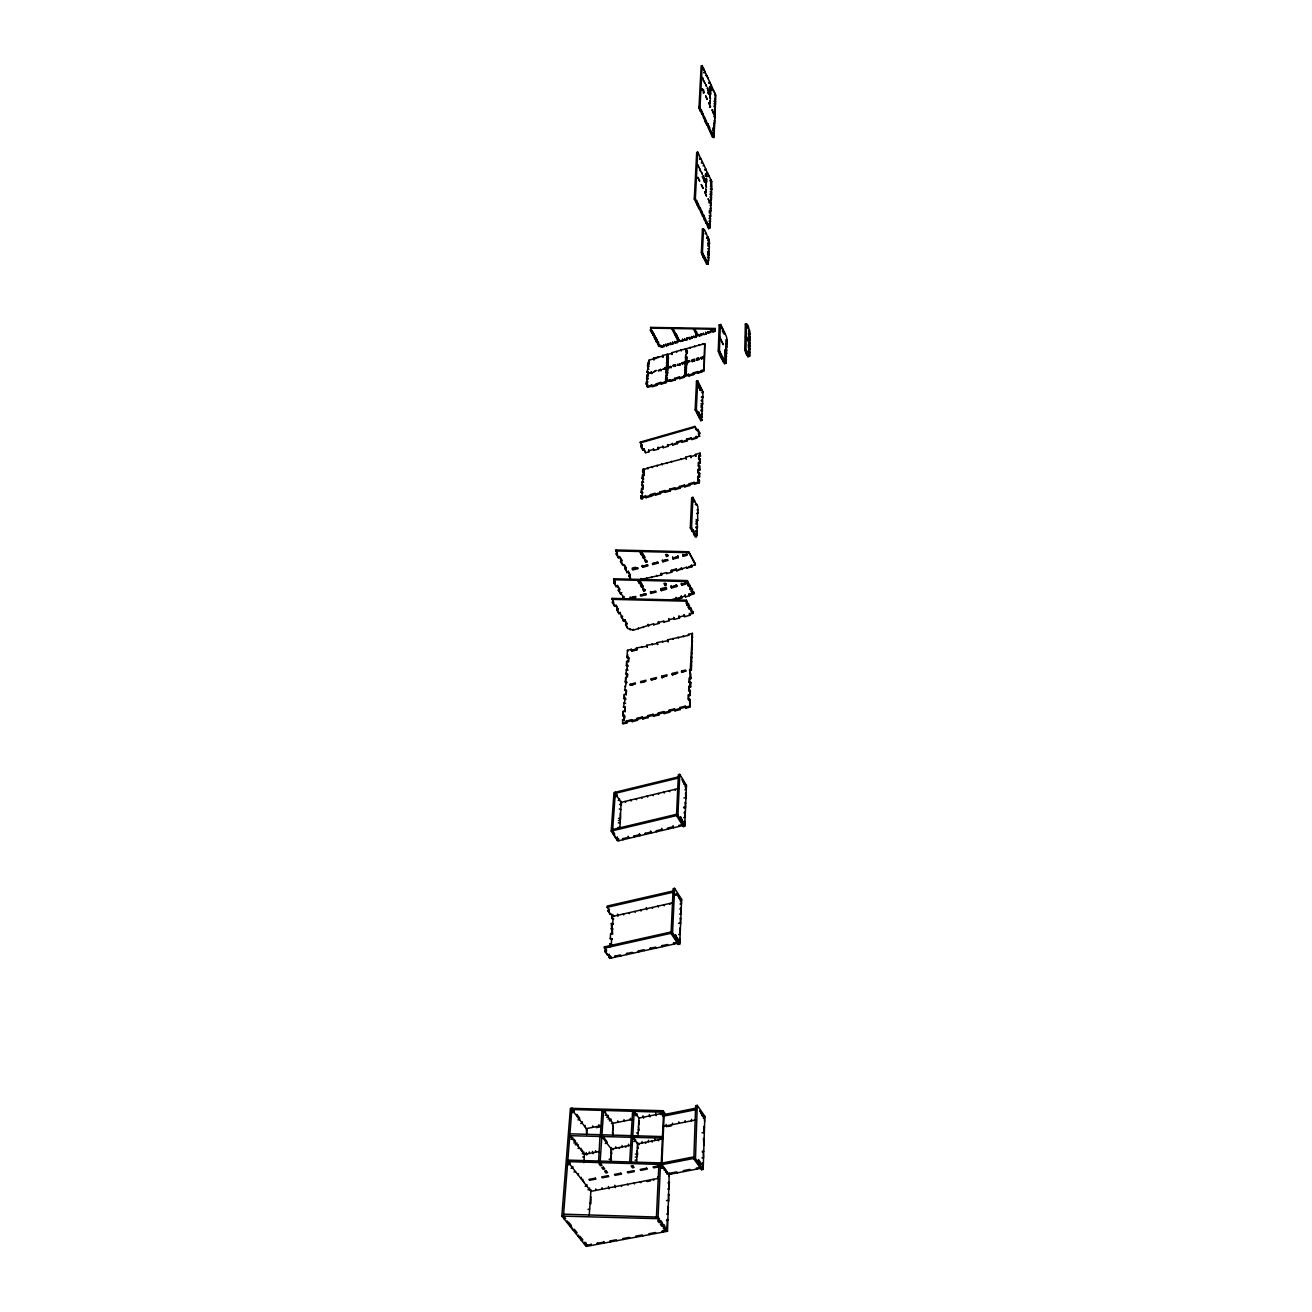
<?xml version="1.0" encoding="UTF-8"?>
<svg xmlns="http://www.w3.org/2000/svg" width="1312" height="1312" viewBox="0 0 1312 1312"><rect width="100%" height="100%" fill="white"/><g stroke="black" fill="none" stroke-linecap="round" stroke-linejoin="round"><path stroke-width="1.5" d="M747.84 354.486L746.659 354.83L747.84 354.486L745.954 349.812L746.233 337.053L745.068 337.397L744.773 350.156L746.659 354.83M750.136 334.101L748.529 333.543L750.136 334.101L748.43 326.77L747.528 324.933L746.364 325.278M749.234 355.076L748.037 356.798L748.053 355.421L749.693 355.995L748.053 355.421M748.529 333.543L748.496 335.085L749.693 333.199M749.004 332.904L748.578 330.64L749.742 330.296M748.512 356.339L749.726 354.404L749.3 351.911L748.135 352.256M749.464 344.072L748.299 344.416L748.709 346.893L749.874 346.548L749.496 342.514L749.939 343.432L748.332 342.858M749.595 337.84L750.005 340.316L748.84 340.661L748.43 338.184L749.628 336.282L750.07 337.2L748.463 336.626M748.906 337.545L748.939 336.003M749.775 351.255L748.578 353.174L749.742 352.83L749.365 348.762L749.808 349.681L748.644 350.025M749.808 349.681L749.431 345.63L748.266 345.974M749.939 343.432L749.562 339.398L748.398 339.742L748.84 340.661M749.693 355.995L749.726 354.404M750.07 337.2L749.66 334.74M745.364 324.031L745.085 336.626L746.249 336.282L746.528 323.687L745.364 324.031L746.348 326.048L747.528 324.933M704.298 1133.355L703.839 1126.434L704.478 1127.352M703.183 1169.386L704.823 1116.233L697.262 1105.376L695.655 1105.688L693.835 1158.906L701.559 1169.697L703.183 1169.386L695.475 1158.594L697.262 1105.376M724.372 361.374L725.782 363.342L724.601 363.67L723.207 361.718L724.372 361.374L722.568 356.913L721.37 358.045L722.568 356.913M725.29 333.658L724.126 334.002L723.224 332.182L724.372 331.838L726.618 337.168L726.979 340.972L725.815 341.317M698.41 1161.087L698.46 1159.546L701.067 1163.203L701.018 1164.744L698.41 1161.087L696.77 1161.399L699.394 1165.056M724.601 363.67L724.65 362.292L726.274 362.866L724.65 362.292M725.372 355.339L724.962 352.846L726.586 353.42L724.962 352.846M725.421 353.764L725.06 349.73L726.684 350.304L726.323 346.27L726.782 347.172L725.618 347.516M725.979 357.225L726.372 359.701L725.208 360.046L724.814 357.569L726.028 355.65L724.864 355.995L726.471 356.569L726.126 352.518M725.52 350.632L725.569 349.074M725.782 363.342L725.815 361.948M726.274 362.866L725.93 358.799L724.749 359.144L725.208 360.046M726.586 353.42L726.225 349.386L726.684 350.304M726.782 347.172L726.422 343.154L726.881 344.072L725.716 344.416M726.881 344.072L726.52 340.054L726.979 340.972M701.559 1169.697L701.608 1168.156L669.235 1174.404M721.403 328.508L722.535 328.935L720.747 324.49L719.189 324.884L720.714 325.261L720.354 324.54L719.911 337.118L723.224 344.613L719.878 337.906L718.714 338.25L718.254 350.993L719.517 354.371L720.714 353.24L722.535 357.7M723.207 361.718L721.387 357.258M723.191 332.936L724.355 332.608L722.568 328.164M719.189 324.884L718.746 337.463L719.911 337.118M719.566 325.606L721.649 326.327M691.473 1120.809L691.539 1119.333M719.517 354.371L721.37 358.045M720.698 354.027L719.419 350.648L719.878 337.906M708.431 333.314L708.004 331.657L708.431 333.314L712.547 330.296L712.974 331.952L715.253 331.28L715.237 328.459L650.604 327.393L651.31 329.591L650.178 329.935L651.113 331.739L652.294 330.64L652.999 335.347L654.18 334.248L652.999 335.347M685.11 1122.088L685.159 1120.596M714.794 330.378L715.237 328.459M715.253 331.28L714.827 329.607M712.974 331.952L712.547 330.296M678.747 1123.351L678.812 1121.858M710.694 332.641L710.284 330.968M678.238 944.443L671.072 933.472L673.138 888.65L674.598 888.322L681.633 899.327L679.731 944.115L678.238 944.443L677.697 942.213L673.4 943.18L674.007 944.099L674.056 942.803M683.322 826.609L676.5 815.572L678.386 774.687L679.78 774.342L686.471 785.396L684.733 826.265L683.322 826.609L683.372 825.428L617.673 840.976L611.212 831.037L613.983 792.563L678.894 776.77L678.845 777.918L615.262 793.366L621.626 803.321M688.784 700.001L688.226 699.066L690.128 699.657L688.784 700.001L688.423 694.802L689.768 694.458L689.948 690.21L688.603 690.555L690.309 681.764L688.964 682.109L690.85 682.699L690.309 681.764M689.21 690.079L688.784 686.324M689.505 683.044L692.375 633.352L688.439 634.368L688.406 635.385L667.578 639.813L668.054 641.748L667.578 639.813M689.932 673.269L689.505 669.563M692.703 612.409L692.752 611.425L691.457 611.769L693.228 613.344L689.341 614.36L689.866 615.295L684.684 616.656L684.192 614.738L684.684 616.656M691.522 588.055L690.178 589.367L691.522 588.055L692.556 589.908L691.227 591.236L692.26 593.09L693.589 591.778L694.064 593.68L685.586 596.993L685.11 595.09L685.586 596.993M694.786 563.881L694.835 562.93M698.214 480.815L697.722 479.897L699.444 480.471L698.214 480.815L697.886 476.387L699.099 476.043L699.247 472.55L698.033 472.894L698.181 469.401L699.394 469.056L699.542 465.58L698.328 465.924L698.82 466.842L698.492 462.464L699.706 462.119L699.854 458.659L698.64 459.003L700.329 459.577L699.854 458.659M698.181 469.401L698.525 473.812L699.739 473.468L699.247 472.55M699.116 459.922L698.788 455.559L700.001 455.215L700.083 453.116L695.376 454.444L695.819 456.232L695.376 454.444M701.559 418.626L702.002 420.365L700.805 420.709L701.658 416.429L702.133 417.347L700.936 417.675M707.709 263.728L706.61 264.056L707.709 263.728L705.987 259.432L704.839 260.481L705.987 259.432M708.726 251.182L707.627 251.527L707.939 255.233L709.038 254.889L708.841 248.378L709.267 249.264L707.742 248.722M708.759 239.456L708.103 240.686L709.185 240.358L707.906 236.98L706.791 238.013L707.906 236.98M710.333 224.385L710.218 227.107L709.136 227.452L710.022 220.76L710.448 221.662L708.939 221.105M713.695 135.021L712.58 137.219L711.76 135.48L714.089 135.907L713.072 136.235L713.17 133.758L714.204 133.43L713.908 130.085L712.875 130.413L714.302 130.954L713.908 130.085M713.285 131.282L712.974 127.953L714.007 127.625L714.105 125.165L714.515 126.034M714.417 94.743L715.434 94.415L714.532 102.156L715.548 101.828L714.138 101.286M703.79 358.209L703.363 356.52L701.018 357.979L701.477 358.898L703.79 358.209L703.363 356.52M668.792 1201.218L668.382 1194.068L669.054 1194.97M669.3 1172.862L669.153 1176.257L668.562 1173.814L666.939 1174.125M680.584 923.943L680.206 917.924L680.797 918.843M684.11 808.208L685.52 807.88L685.143 802.288L685.717 803.223M685.914 798.582L685.536 793.022L686.11 793.957M624.168 715.253L624.725 716.172L622.839 715.581L624.168 715.253L623.856 719.517L622.528 719.862L622.872 723.978L626.857 722.978L626.365 720.993L631.679 719.648L632.171 721.649L637.501 720.304L637.009 718.32L642.339 716.975L642.831 718.96L648.177 717.615L647.685 715.63L653.032 714.286L653.524 716.27L658.87 714.925L658.378 712.924L663.741 711.58L664.233 713.58L669.612 712.236L669.104 710.235L674.483 708.874L674.975 710.874L680.37 709.53L679.862 707.512L685.258 706.168L685.75 708.168L689.8 707.152L689.571 698.722M693.228 613.344L692.752 611.425M694.064 593.68L693.589 591.778M638.206 581.249L641.552 580.347L641.027 579.428L661.658 574.935L661.133 574.016L666.184 572.655L666.693 573.574L671.744 572.212L671.285 570.343L676.336 568.982L676.795 570.851L686.422 567.21L686.93 568.129L691.998 566.768L691.49 565.833L695.311 564.816L695.344 563.865L688.669 551.745L615.918 549.99L617.46 553.746L616.197 554.09L618.362 557.813L619.69 556.518L621.839 560.24L620.51 561.536L622.659 565.242L623.922 564.898L626.939 572.622L628.268 571.343L626.939 572.622M696.508 536.674L693.31 529.802L692.064 530.146L695.262 537.018L696.508 536.674L696.606 534.214L697.115 535.148L695.868 535.493M697.115 535.148L696.934 526.85L695.672 527.194M696.18 528.113L697.426 527.768L697.246 519.536L696 519.88L697.738 520.454L697.558 512.254L698.05 513.189L696.803 513.517M642.355 491.951L642.864 492.869L641.158 492.295L642.355 491.951L642.109 495.477L640.912 495.805L641.256 499.052L642.47 498.708L642.011 496.92L645.52 495.936L645.963 497.724L650.801 496.379L650.358 494.591L655.196 493.23L655.639 495.034L660.477 493.673L660.034 491.885L664.889 490.524L665.332 492.312L670.186 490.95L669.743 489.163L674.614 487.802L675.057 489.589L679.928 488.228L679.468 486.44L684.356 485.079L684.798 486.867L689.686 485.506L689.226 483.702L694.114 482.34L694.573 484.144L699.345 482.8L698.952 479.552M700.756 410.164L701.936 409.82L702.133 417.347M701.231 411.082L702.412 410.738L702.215 403.26L702.691 404.178L701.034 403.604M702.691 404.178L702.494 396.732L701.313 397.077L702.97 397.651L702.724 391.501L703.183 392.419L702.018 392.764M651.72 385.088L652.195 385.99L647.62 387.335L647.128 386.433L651.72 385.088L652.146 386.778L656.738 385.433L656.312 383.744L660.904 382.382L661.33 384.088L665.922 382.727L665.496 381.038L670.104 379.693L670.53 381.382L675.139 380.021L674.712 378.332L679.321 376.97L679.747 378.676L684.372 377.315L683.946 375.626L688.57 374.264L688.997 375.954L693.638 374.592L693.212 372.903L697.836 371.542L698.279 373.231L704.101 370.738L704.757 343.646L671.695 352.715L672.105 354.388L671.695 352.715M706.643 263.351L708.168 263.909L708.365 259.645L707.693 260.875M708.792 260.547L708.595 254.003L707.496 254.331M708.956 245.574L709.087 242.786L707.988 243.13L707.873 245.918L709.398 246.476L709.267 249.264M709.185 240.358L708.103 240.686M709.694 228.288L709.792 226.222L707.758 226.828L708.611 228.616L709.694 228.288L708.841 226.5M710.448 221.662L710.251 215.332L709.185 215.676L710.678 216.234L710.481 209.936L710.907 210.822L709.415 210.281L709.3 212.97L710.366 212.642M710.3 200.457L711.366 200.129L711.481 197.472L711.17 193.946L710.104 194.274M711.711 192.175L710.645 192.52L710.53 195.16L711.596 194.816L711.399 188.666L710.333 188.994L711.809 189.551L711.711 181.466L710.858 179.695L709.776 180.679M714.22 122.705L713.597 123.918L714.614 123.574L714.318 120.261L714.728 121.13M713.925 106.075L714.942 105.747L715.237 109.011L714.22 109.339M714.433 104.55L715.45 104.206L715.138 100.958M665.578 1114.396L662.954 1110.706L570.392 1108.328L561.831 1216.093L586.234 1246.4L667.513 1231.279L669.186 1175.486M689.8 707.152L690.128 699.657M688.964 695.737L690.309 695.393L689.948 690.21M689.325 687.258L690.67 686.914L690.85 682.699M689.686 678.845L691.014 678.501L690.653 673.384M690.046 670.481L691.375 670.153L692.375 633.352M698.05 513.189L697.804 506.432L696.606 504.218L695.376 504.562M699.345 482.8L699.444 480.471M698.378 477.306L699.591 476.961L699.739 473.468M698.673 470.319L699.886 469.975L699.542 465.58M698.968 463.382L700.182 463.038L700.329 459.577M699.263 456.478L700.477 456.133L700.083 453.116M703.183 392.419L697.672 380.808L696.492 381.152L695.163 409.869L700.805 420.709M704.101 370.738L704.757 343.646M706.151 333.986L705.725 332.33L706.151 333.986L703.872 334.675L703.462 333.002M707.988 243.13L709.513 243.688L709.202 240.014M710.907 210.822L710.71 204.574L710.071 205.804M711.137 205.459L710.94 199.244L711.366 200.129M672.4 1124.614L672.466 1123.138M694.573 484.144L694.114 482.34M696.623 438.192L696.18 436.42L696.623 438.192L691.834 439.553L691.391 437.798L686.619 439.159L687.062 440.914L682.289 442.275L681.846 440.52L677.074 441.882L677.517 443.636L672.761 444.998L672.318 443.243M666.119 1124.4L666.709 1126.795M689.358 608.03L690.653 607.686L690.604 608.686L689.308 609.03L688.554 603.963L687.209 605.291L688.554 603.963M664.561 1168.369L664.495 1169.91L663.232 1166.548L661.609 1166.86M689.308 609.03L688.259 607.161L689.604 605.832M690.178 589.367L689.44 584.316L688.095 585.644L689.44 584.316M691.49 565.833L691.539 564.882L691.998 566.768M691.719 558.305L691.752 557.354M701.608 335.347L701.182 333.691L701.608 335.347L699.329 336.02L698.066 334.609L698.886 335.118M705.954 260.137L704.216 255.824L703.084 256.873L704.216 255.824M705.085 233.749L706.184 233.405L704.446 229.813L703.347 230.158M677.172 893.685L679.501 898.671L677.172 893.685L675.713 894.03M696.606 504.218L696.574 505.12L692.916 497.346L691.67 497.691L690.292 527.916L692.014 531.081L693.31 529.802M697.738 430.057L696.574 429.549L699.673 433.731L698.46 434.075L699.624 436.273L696.147 437.273M700.411 416.429L698.542 411.919L697.312 413.1L699.23 416.773L700.411 416.429L698.542 411.919M701.559 390.123L699.706 385.662L698.542 385.99L700.378 390.468L701.559 390.123L699.706 385.662M662.658 1230.607L662.593 1232.198L661.904 1231.312L666.84 1230.394L667.316 1219.242L667.988 1220.144L666.348 1220.439M685.75 708.168L685.258 706.168M689.866 615.295L689.374 613.376M707.119 222.925L706.036 223.27L707.119 222.925L703.691 215.086L702.576 216.103L703.691 215.086M706.446 172.954L707.496 172.61L710.858 179.695M713.006 89.806L712.006 90.134L713.006 89.806L714.63 92.676M706.61 264.056L704.872 259.76M692.752 560.175L692.785 559.224M701.477 358.898L701.051 357.208M698.46 434.075L699.706 432.894L697.771 429.204M699.23 416.773L697.361 412.263M701.756 372.214L701.33 370.509L703.642 369.836M707.758 226.828L706.069 222.581M711.76 135.48C709.005 131.38 711.104 129.445 712.826 134.529L712.58 137.219M691.408 612.753L690.653 607.686M691.227 591.236L692.556 589.908M693.769 562.028L693.818 561.077M688.226 699.066L688.423 694.802M688.964 682.109L689.144 677.91M697.722 479.897L697.886 476.387M698.328 465.924L698.492 462.464M698.64 459.003L698.788 455.559M699.624 436.273L698.509 433.239M699.673 433.731L699.706 432.894M708.611 228.616L708.874 225.812L707.152 222.253M709.874 202.474L708.185 198.916L709.874 202.474L708.808 202.802M710.874 187.255L710.645 181.794L711.711 181.466M696.869 360.259L696.442 358.57L698.755 357.881L696.41 359.357L696.869 360.259L699.181 359.57M705.462 174.119L705.364 176.234L706.528 173.774M709.808 89.79L709.497 87.002L709.808 89.79L710.825 89.462L710.514 86.658L710.825 89.462M706.414 173.61L707.48 173.266L705.823 169.068L704.118 165.509L703.068 165.837M706.84 124.952L707.906 123.984L706.84 124.952C702.674 118.769 704.528 113.094 705.184 121.426M710.399 86.658L711.399 86.33L709.825 82.262L708.824 82.59M661.15 1139.242L661.232 1137.717M687.209 605.291L686.438 600.207L612.097 598.37L613.688 602.175L612.392 602.52L614.606 606.259L615.902 605.914L618.1 609.637L616.82 609.982L619.018 613.704L620.297 613.36L623.397 621.101L624.758 619.772L623.397 621.101M688.095 585.644L687.34 580.576L613.639 578.772L615.213 582.544L613.934 582.889L616.132 586.628L617.411 586.284L619.592 590.006L618.313 590.351L623.938 597.436L622.675 597.764L624.02 596.452M703.084 256.873L701.346 252.56L702.445 229.059L704.446 229.813M705.544 182.384L705.249 178.858L706.315 178.514L706.61 182.04L705.118 181.482M709.595 94.562L709.3 91.299L709.185 93.693L710.612 94.234L710.317 90.971L710.612 94.234M667.513 1231.279L657.984 1218.684L660.559 1162.908L567.85 1160.103M630.826 1137.274L632.696 1137.324L637.55 1143.9L662.363 1138.996L661.773 1136.569L569.916 1133.814M660.362 1113.757L661.018 1114.675L664.2 1114.036L662.954 1110.706M686.143 603.422L687.455 603.077L686.438 600.207M687.062 583.774L688.341 583.414L687.34 580.576M695.311 564.816L688.669 551.745M704.183 256.529L702.445 252.216L703.527 228.714M709.726 93.972L708.956 91.627L707.906 92.562L708.71 94.316L709.726 93.972L708.956 91.627M661.232 1163.826L663.544 1113.117L638.96 1118.054L634.155 1111.461L632.564 1111.772L631.187 1136.126L632.778 1135.815L634.664 1138.373M673.81 936.276L671.81 931.815L604.324 946.903L606.39 951.315L604.93 951.643L605.012 950.347L606.472 950.036L606.39 951.315M696.541 430.402L694.934 426.416L640.305 442.095L641.929 446.031L640.748 446.375L642.732 450L643.979 448.819L642.732 450M706.036 223.27L702.609 215.43M706.61 182.04L706.315 178.514M710.12 131.971L706.873 124.328M699.329 336.02L698.919 334.363M664.266 1112.56L661.822 1166.27L660.477 1164.449L567.735 1161.628L590.892 1191.345L657.87 1178.422L657.952 1176.88M687.455 603.077L687.504 602.077M688.341 583.414L688.39 582.446M689.653 554.566L689.702 553.615M706.955 174.66L706.856 176.792L706.43 175.906M679.731 944.115L672.564 933.144L674.598 888.322M684.733 826.265L677.927 815.244L679.78 774.342M702.002 420.365L696.36 409.524L697.672 380.808M698.279 373.231L697.836 371.542M707.906 123.984L709.546 127.51L708.48 128.461M710.481 106.977L708.874 102.877L710.481 106.977L709.448 107.322L710.497 106.387M711.399 86.33L710.432 86.067M693.277 530.737L691.555 527.572L692.916 497.346M688.259 607.161L688.308 606.177M688.931 595.041L688.964 594.074L694.114 592.712M704.839 260.481L703.117 256.168M690.686 556.436L690.735 555.484M692.014 531.081L692.064 530.146M689.44 595.976L688.964 594.074M702.576 216.103L699.116 208.231L700.214 207.886L703.658 215.775M694.573 360.931L694.146 359.242L691.801 360.702L692.26 361.62L694.573 360.931L694.146 359.242M693.638 374.592L693.212 372.903M703.986 178.334L703.166 175.89L703.986 178.334L702.92 178.678L704.019 177.678M693.818 335.888L694.228 337.545L696.492 336.872L696.934 334.954L695.524 333.002L696.705 331.903M704.118 165.509L700.723 158.358L699.673 158.686M708.218 78.769L706.61 75.26L705.61 75.604M673.614 827.741L673.089 825.625M690.555 455.822L690.998 457.593L690.555 455.822L685.733 457.183L686.176 458.954L685.733 457.183M696.492 336.872L696.082 335.2M689.686 485.506L689.226 483.702M691.834 439.553L691.391 437.798M696.049 335.97L696.934 334.954M681.568 671.072L681.518 672.121L685.504 671.104L685.553 670.055L681.568 671.072L682.109 672.006L686.094 670.99M680.37 709.53L679.862 707.512M686.93 568.129L686.98 567.178M704.872 179.465L705.692 181.909L704.872 179.465L703.806 179.81L704.659 181.581L706.184 181.154M691.965 338.217L691.539 336.561L691.965 338.217L689.702 338.89L689.276 337.233M695.59 201.687L699.083 208.92L700.182 208.575L696.721 200.654L695.59 201.687L694.278 198.965L696.688 152.422L697.738 152.077L699.034 154.767L700.69 158.998L699.64 159.342M701.28 109.831L700.214 110.798L701.28 109.831L703.544 117.883M703.986 92.332C701.805 94.661 705.954 90.872 702.346 88.79L701.297 89.741L702.346 88.79M704.97 72.34L703.954 72.685L704.97 72.34L703.38 68.24L702.363 68.585M662.248 945.427L662.183 946.723L661.576 945.804L667.48 944.492L668.087 945.411M684.798 486.867L684.356 485.079M687.062 440.914L686.619 439.159M679.501 618.018L679.026 616.099L679.501 618.018L674.335 619.379L673.86 617.46L674.335 619.379M681.354 568.572L681.387 567.62L681.863 569.49M674.975 710.874L674.483 708.874M655.672 1113.232L656.262 1115.626M681.371 584.217L681.42 583.233L681.896 585.152L685.766 584.119L685.241 583.184L681.371 584.217L681.896 585.152M692.26 361.62L691.834 359.931M654.737 1140.505L654.819 1138.996M681.748 598.026L681.272 596.124L681.748 598.026L676.615 599.387L676.139 597.485L676.615 599.387M683.29 556.304L682.765 555.37L686.586 554.32L687.111 555.255L683.29 556.304L682.814 554.418M679.928 488.228L679.468 486.44M682.289 442.275L681.846 440.52M686.225 374.625L685.832 372.149L684.602 374.068L686.225 374.625L685.832 372.149M686.389 371.476L685.996 368.984L684.766 370.902L686.389 371.476L685.996 368.984M686.078 367.426L686.16 365.851L684.93 367.754L686.537 368.328L686.16 365.851M686.701 365.179L686.324 362.719L685.094 364.621L686.701 365.179L686.324 362.719M685.258 361.489L686.488 359.586L685.717 362.391M687.029 358.93L686.635 356.47L685.487 356.815L685.881 359.275L685.487 356.815M686.881 351.813L686.963 350.271L685.733 352.157L687.34 352.715L686.963 350.271M701.444 77.916L702.461 77.572L701.444 77.916L702.248 79.671M687.209 362.063L689.538 360.603L687.209 362.063L687.668 362.965L687.242 361.292M696.688 201.343L695.36 198.62L697.738 152.077M702.166 65.6L715.827 95.284L714.023 137.76L700.001 107.781L702.166 65.6L701.149 65.944L698.968 108.125L700.214 110.798M669.612 712.236L669.104 710.235M676.795 570.851L676.336 568.982M649.325 1114.511L649.916 1116.906M676.746 586.53L676.27 584.611L676.746 586.53L671.596 587.907L671.121 585.988L671.596 587.907M678.206 557.682L677.73 555.796L678.206 557.682L673.122 559.06L672.646 557.174L673.122 559.06M648.341 1141.768L648.407 1140.259M672.236 674.499L672.302 673.45L677.599 672.105L677.533 673.138L672.236 674.499L672.777 675.418L672.302 673.45M689.702 338.89L691.998 337.463M701.887 114.341L700.247 110.175M688.997 375.954L688.57 374.264M642.995 1115.774L643.585 1118.185M641.945 1143.031L642.027 1141.522M687.439 339.562L687.012 337.906L687.439 339.562L685.176 340.234L684.766 338.578M685.176 340.234L687.472 338.808M684.372 362.128L684.798 363.818L684.372 362.128L682.076 362.817L682.502 364.49M684.372 377.315L683.946 375.626M685.061 374.97L684.684 372.477M685.225 371.804L684.848 369.328M685.389 368.656L685.012 366.179M685.553 365.523L685.176 363.047M662.33 830.414L661.822 828.298M644.372 470.795L643.88 469.876L647.39 468.04L685.684 458.036M662.216 678.124L661.724 676.172L667.004 674.811L666.955 675.844L661.674 677.205L661.724 676.172M682.912 340.923L682.502 339.25L682.912 340.923L680.698 340.825M679.731 364.277L677.451 364.949L679.731 364.277L680.206 365.179L679.78 363.49M637.632 1142.391L636.517 1162.924L634.91 1163.236M638.96 1118.054L638.009 1135.618L636.418 1135.93M679.747 378.676L679.321 376.97M650.473 948.051L650.408 949.347L649.784 948.428L655.672 947.116L656.295 948.035M675.057 489.589L674.614 487.802M677.517 443.636L677.074 441.882M669.169 620.74L668.694 618.821L669.169 620.74L664.02 622.101L663.478 621.183L658.329 622.528L658.87 623.446L653.72 624.807L653.179 623.889L633.22 630.203L627.759 628.464L625.578 624.791L626.939 623.462L624.758 619.772M664.233 713.58L663.741 711.58M671.744 572.212L671.285 570.343M675.139 380.021L674.712 378.332M632.696 1137.324L631.302 1162.137L629.678 1162.448L631.105 1137.635M632.778 1135.815L634.155 1111.461M675.303 343.186L674.876 341.53L675.303 343.186L677.55 342.514L677.14 340.858L678.255 340.53L675.27 334.675L676.402 334.347L679.354 340.94L680.19 340.694L679.386 340.185M646.275 907.543L646.816 909.724M651.162 831.89L651.096 833.071L650.572 830.972M677.55 342.514L678.255 340.53M670.186 490.95L669.743 489.163M672.761 444.998L672.81 444.145M664.971 585.365L666.316 584.053L664.971 585.365L663.921 583.496L665.2 583.151L666.266 585.021M666.578 556.534L667.906 555.238L666.578 556.534L665.545 554.664L666.808 554.32L667.857 556.19M657.181 642.536L657.656 644.454L657.181 642.536L667.513 640.83M635.615 1139.652L635.533 1141.161L633.942 1141.489M637.042 1113.822L636.96 1115.315L635.385 1115.626M658.87 714.925L658.378 712.924M664.02 622.101L664.069 621.101M666.447 589.268L665.971 587.366L660.838 588.744L660.789 589.711L661.314 590.646L666.447 589.268L665.971 587.366M666.693 573.574L666.742 572.622M638.731 950.659L638.649 951.954L638.042 951.036L643.913 949.724L644.52 950.642M645.553 833.218L645.471 834.399L644.897 833.481L650.506 832.152M665.332 492.312L664.889 490.524M668.005 446.359L667.562 444.604L668.005 446.359L663.249 447.704L662.806 445.949M672.908 365.523L675.188 364.851L672.908 365.523L673.368 366.425L675.664 365.753L675.188 364.851M628.399 1145.72L628.481 1144.212M658.329 622.528L658.394 621.544L658.87 623.446M661.133 574.016L661.182 573.065L661.658 574.935M675.27 334.675L676.402 334.347M630.268 1119.808L630.367 1118.316M653.524 716.27L653.032 714.286M662.445 560.864L662.494 559.929L662.97 561.798L668.038 560.421L667.513 559.502L662.445 560.864L662.97 561.798M661.314 590.646L660.838 588.744M675.664 365.753L675.155 365.622M623.971 1121.071L624.053 1119.595M648.177 717.615L647.685 715.63M653.72 624.807L653.786 623.823M656.623 576.296L656.672 575.345M670.793 344.531L670.366 342.875L670.793 344.531L673.04 343.859L672.63 342.202L673.04 343.859M657.902 563.176L657.968 562.225L652.917 563.586L652.851 564.537L657.902 563.176L657.378 562.241L652.326 563.619L652.851 564.537M651.178 678.862L651.113 679.911L656.394 678.566L656.443 677.517L651.178 678.862L651.736 679.796L655.246 678.894M670.563 366.983L668.284 367.655L670.563 366.983L671.039 367.885L670.612 366.196M670.53 381.382L670.104 379.693M665.184 367.803L665.61 369.476L665.184 367.803L662.855 369.262L665.135 368.59M665.676 378.069L665.578 379.66L666.824 377.741L665.676 378.069L666.053 380.546M665.774 376.495L667.021 374.576L666.25 377.397L665.873 374.92M666.07 371.772L665.971 373.346L667.218 371.427L666.07 371.772L667.677 372.329L667.218 371.427M666.25 368.639L666.168 370.197L667.398 368.295L666.25 368.639L666.627 371.099M666.348 367.065L667.595 365.179L667.972 367.639L666.348 367.065L667.595 365.179M666.644 362.391L666.545 363.949L667.775 362.063L666.644 362.391L667.004 364.851M666.824 359.291L667.201 361.735L666.824 359.291L667.972 358.947L668.333 361.407L667.972 358.947M667.398 358.635L667.021 356.192L668.152 355.847L667.398 358.635L668.53 358.307L668.152 355.847M662.609 355.421L663.019 357.077L662.609 355.421L671.646 353.486M668.53 345.204L668.12 343.547L668.53 345.204L666.283 345.876L665.873 344.22L666.283 345.876M665.922 382.727L665.496 381.038M666.824 367.967L666.447 365.507M639.944 834.547L639.879 835.728L639.354 833.628M667.595 373.904L667.677 372.329M667.398 368.295L667.775 370.771L667.3 369.869M667.775 362.063L668.152 364.506L667.677 363.621M660.477 493.673L660.034 491.885M663.249 447.704L663.298 446.867M646.8 645.242L647.275 647.16L646.8 645.242L657.115 643.536M622.036 1146.967L622.118 1145.458M664.036 346.548L663.61 344.892L664.036 346.548L661.789 347.221L661.363 345.564L660.198 346.663L661.314 346.319M661.33 384.088L660.904 382.382M658.509 449.065L658.066 447.31L658.509 449.065L653.77 450.41L653.327 448.655M627.021 953.266L626.939 954.546L626.316 953.644L632.171 952.332L632.794 953.25M634.352 835.875L634.286 837.056L633.68 836.138L639.288 834.809M655.639 495.034L655.688 494.148L650.801 496.379M648.046 625.234L648.112 624.25L648.587 626.152M615.672 1148.23L615.771 1146.721M617.673 1122.334L617.772 1120.858M642.831 718.96L642.339 716.975M650.539 592.45L650.604 591.482L651.064 593.385L656.197 592.024L655.656 591.089L650.539 592.45L651.064 593.385M651.588 577.641L651.654 576.69M614.787 1185.228L615.361 1187.639M628.76 837.187L628.694 838.368L628.169 836.269M653.77 450.41L653.819 449.573M611.031 1119.07L610.933 1120.563L609.358 1120.874M626.939 657.361L628.776 657.952L626.939 657.361L627.431 650.293L631.302 649.276L631.777 651.211L636.943 649.866L636.468 647.931L646.734 646.242M646.947 561.864L647.013 560.913L645.684 562.208L646.947 561.864L645.898 559.994L644.635 560.339L645.684 562.208M604.061 1241.513L603.963 1243.104L603.258 1242.218L596.796 1243.415L597.501 1244.301L597.616 1242.71M637.501 720.304L637.009 718.32M643.454 627.513L643.52 626.513M646.57 579.002L646.636 578.051M645.963 594.746L645.422 593.828L640.305 595.189L640.846 596.124L645.963 594.746L646.012 593.778L640.912 595.14M661.789 347.221L661.363 345.564M608.424 1186.442L609.014 1188.869M640.666 681.568L640.6 682.601L645.848 681.256L645.914 680.223L640.666 681.568L641.224 682.486L644.717 681.584M660.576 369.935L658.28 370.607L660.576 369.935L661.035 370.837L660.625 369.148M610.49 1161.989L611.408 1147.574M611.376 1159.841L610.884 1155.905M642.224 566.358L642.29 565.406L642.749 567.276L647.8 565.915L647.275 564.98L642.224 566.358L642.749 567.276M632.171 721.649L631.679 719.648M636.943 649.866L636.468 647.931M638.337 628.858L638.403 627.874M641.552 580.347L641.092 578.477L641.027 579.428M601.978 1189.213L602.077 1187.672M641.666 587.317L640.65 584.48L641.666 587.317L642.946 586.972L641.929 584.135L642.946 586.972M643.569 558.486L642.568 555.665L643.569 558.486L644.832 558.141L643.831 555.32L644.897 557.19L643.634 557.534M657.673 344.318L658.854 343.219L657.919 341.432L658.608 346.106L659.772 345.007L658.608 346.106M608.325 1115.43L608.227 1116.906L606.652 1117.217M642.732 589.17L642.798 588.202L643.815 591.04L645.094 590.695L644.012 588.842L642.732 589.17L643.815 591.04M653.54 358.11L653.966 359.767L653.54 358.11L662.56 356.192M656.738 385.433L656.312 383.744M651.49 371.837L651.916 373.526L651.49 371.837L649.161 373.297L651.441 372.624M599.978 1136.471L598.567 1161.628L600.732 1162.038M603.586 1110.674L601.946 1135.011L600.355 1135.323L602.011 1110.985L603.586 1110.674L612.966 1123.285L612.901 1135.733L612.409 1131.83M638.436 581.708L639.78 580.396L640.797 583.233L639.502 583.578L638.436 581.708L639.78 580.396M640.371 552.893L641.716 551.598L642.716 554.402L641.437 554.763L640.371 552.893L641.65 552.549M654.918 338.184L656.049 337.84L654.868 338.939L654.18 334.248M654.868 338.939L653.934 337.135L655.114 336.036M600.174 1161.317L601.847 1136.52L600.256 1136.832M604.225 1109.919L604.127 1111.412L602.011 1110.985M639.502 583.578L638.501 580.74M641.437 554.763L640.436 551.942M657.87 342.186L656.738 342.53L655.803 340.726L656.984 339.628L656.049 337.84M617.542 914.087L618.001 916.268M649.03 451.771L648.653 450L649.03 451.771L645.602 452.738L643.93 449.655M615.344 955.858L615.262 957.153L614.639 956.235L620.478 954.939L621.101 955.858M623.184 838.516L623.118 839.696L622.511 838.778L628.104 837.45M645.963 497.724L645.52 495.936M605.504 1113.248L605.603 1111.756M642.716 554.402L642.765 553.467L641.502 553.812M656.738 342.53L655.852 339.972M655.803 340.726L656.984 339.628M651.113 331.739L650.604 327.393M591.105 1199.152L590.777 1203.776L590.088 1202.891M624.528 719.009L624.725 716.172M625.217 709.087L625.02 711.908L624.758 706.758L623.43 707.086L625.316 707.676L624.758 706.758M626.48 690.866L626.201 695.048L625.922 689.948L624.61 690.276L626.48 690.866L625.922 689.948M627.448 677.041L627.644 674.286L625.791 673.712L627.644 674.286M628.776 657.952L628.497 662.002L628.235 657.033M647.062 379.184L646.586 378.282L648.21 378.84L647.062 379.184L648.636 372.575L647.029 372.018L648.636 372.575M649.079 366.343L647.948 366.688L648.112 364.162L649.243 363.818L648.964 360.226L653.491 358.881M619.707 799.057L618.264 800.533M652.048 333.543L653.228 332.444M595.5 1152.215L595.599 1150.706M678.452 939.72L679.928 939.376L679.321 938.457L679.78 942.82L609.588 958.4L609.194 954.07M609.67 947.215L609.9 943.787L611.982 944.378M610.26 938.687L612.327 939.277L610.26 938.687L610.605 933.603L612.048 933.275L611.31 923.484L613.36 924.058L611.31 923.484M613.704 919.04L611.654 918.449L611.868 915.366L613.311 915.054L613.212 916.301L673.302 902.64M617.296 836.941L617.083 840.074L618.559 838.565M641.158 492.295L642.831 484.964L641.634 485.309L643.339 485.883L642.831 484.964M641.634 485.309L643.306 478.027L642.126 478.372L643.815 478.929M642.126 478.372L643.782 471.123L642.601 471.467L644.29 472.041L643.782 471.123M642.601 471.467L642.749 469.368L643.93 469.024L643.093 472.369M610.605 933.603L612.671 934.177L611.933 924.386M641.666 493.197L641.388 488.802M642.618 479.274L642.355 474.911M598.846 1126.122L598.944 1124.646M610.506 955.874L610.408 957.17L608.948 957.498M611.343 943.476L611.704 938.359M612.753 923.156L613.098 918.121L611.654 918.449M619.92 828.151L621.117 801.255M643.88 469.876L643.93 469.024M591.171 1243.907L591.056 1245.498L590.351 1244.629L585.513 1245.514L585.742 1242.349M611.13 956.792L611.031 958.088L604.93 951.643M626.857 722.978L626.365 720.993M631.777 651.211L631.302 649.276M633.22 630.203L633.286 629.219M642.47 498.708L642.011 496.92M643.11 489.36L643.339 485.883M642.864 475.813L644.044 475.485L644.29 472.041M645.602 452.738L643.979 448.819M637.714 568.637L637.189 567.719L632.154 569.08L632.696 569.998L637.714 568.637L637.78 567.686L632.761 569.047M595.648 1190.427L595.746 1188.902M630.186 684.257L630.104 685.29L635.352 683.946L635.418 682.912L630.186 684.257L630.728 685.176L634.221 684.274M586.841 1184.474L586.743 1186.015L585.152 1186.31M589.186 1153.461L589.301 1151.952M625.578 624.791L626.939 623.462M630.482 578.74L629.071 576.296L630.4 575.017L628.268 571.343M607.144 907.314L607.243 906.051L673.679 890.848L673.614 892.111L607.144 907.314L609.26 910.43L607.817 910.758L609.342 909.183L609.26 910.43M584.217 1242.169L584.102 1243.76L585.71 1243.464L587.136 1245.219M613.344 833.005L613.262 834.186L614.656 833.858L612.606 830.709L615.344 792.235L617.362 795.367L615.902 796.843M627.759 628.464L625.66 623.807M640.748 446.375L641.994 445.178L640.305 442.095M592.598 1127.385L592.696 1125.893M630.646 598.846L630.121 597.911L635.205 596.55L635.746 597.485L630.646 598.846L630.186 596.944M622.839 715.581L623.134 711.334L624.463 710.989M623.43 707.086L625.348 698.328L624.02 698.656L625.906 699.247L625.348 698.328M624.02 698.656L624.332 694.458L625.644 694.13M624.61 690.276L626.513 681.633L625.201 681.961L627.07 682.552M625.201 681.961L627.087 673.368M625.791 673.712L627.661 665.168L626.365 665.512L628.202 666.086M626.365 665.512L626.644 661.428L627.94 661.1M647.8 384.564L646.193 383.99L647.734 377.954M646.586 378.282L648.161 371.673M647.029 372.018L648.604 365.458L647.472 365.786L647.948 366.688M647.472 365.786L648.964 360.226M589.613 1188.032L589.514 1189.574L587.924 1189.869M592.45 1151.329L593.04 1153.74M641.929 446.031L641.994 445.178M623.397 716.5L623.134 711.334M624.594 699.575L624.332 694.458M625.758 682.88L625.496 677.828M626.906 666.43L626.644 661.428M627.48 658.28L627.726 654.737M646.668 384.892L646.373 381.431M589.219 1215.306L591.007 1189.804M607.44 955.3L605.012 950.347M613.212 916.301L611.736 914.103L610.293 914.431L608.735 910.725M630.121 629.957L630.186 628.973M647.128 386.433L647.324 383.662L646.193 383.99M578.543 1235.1L578.412 1236.691L580.035 1236.396L582.889 1239.938L581.265 1240.234L581.38 1238.643M583.856 1162.711L584.463 1154.396L569.802 1135.323M583.955 1182.44L582.659 1179.111M586.152 1152.576L586.726 1154.986M629.071 576.296L630.4 575.017M578.346 1175.257L578.461 1173.715M582.348 1121.727L582.233 1123.203L580.675 1123.515M581.003 1149.886L581.118 1148.377M621.216 617.411L622.56 616.082L622.495 617.066M624.807 568.932L626.136 567.653L624.709 565.177M582.397 1151.69L582.495 1150.181M581.15 1178.848L581.265 1177.307M584.988 1126.828L585.086 1125.352M626.07 568.604L626.136 567.653M583.889 1151.985L583.774 1153.494L582.2 1153.806M569.933 1224.408L569.818 1225.998L571.442 1225.687L568.539 1222.095L566.915 1222.407L567.046 1220.816M616.82 609.982L618.182 608.653L618.1 609.637M618.313 590.351L619.658 589.039L617.476 585.316M620.51 561.536L621.839 560.24M576.936 1142.949L576.821 1144.458L575.246 1144.769M619.592 590.006L619.658 589.039M578.215 1146.262L578.33 1144.753M619.018 613.704L616.886 608.998M620.494 594.074L618.395 589.383M571.327 1135.634L571.212 1137.16L569.621 1137.471M569.982 1162.842L569.867 1164.367L568.26 1164.695M615.213 582.544L613.639 578.772M572.737 1137.471L572.622 1138.98L571.032 1139.292M614.606 606.259L612.097 598.37M616.132 586.628L614.016 581.921L615.295 581.577M618.362 557.813L615.918 549.99M574.016 1140.8L574.131 1139.292L575.542 1141.128M572.819 1166.466L572.704 1168.008L571.114 1168.32M576.706 1115.905L576.821 1114.429L579.592 1118.086L579.478 1119.562L577.903 1119.874M570.212 1134.175L570.08 1135.684L661.691 1138.078M564.144 1217.208L564.012 1218.799L565.652 1218.487L563.471 1215.781L571.95 1108L574.049 1110.756L573.934 1112.248L572.36 1112.56M612.392 602.52L612.474 601.519M613.934 582.889L614.016 581.921M616.197 554.09L616.279 553.139M702.33 69.159L703.347 68.831M708.792 83.181L709.808 82.853M709.907 87.871L710.907 87.527M709.415 88.921L710.415 88.593M707.906 92.562L708.923 92.234M709.71 92.168L710.71 91.84M710.202 93.365L708.742 93.71L707.939 91.971M714.646 99.761L715.253 98.564M699.034 106.895L700.067 106.551M698.968 108.125L700.001 107.781M714.04 103.681L715.04 103.353M714.335 106.944L714.942 105.747M701.904 113.734L702.953 113.39M714.122 111.766L714.728 110.552L715.04 113.849L714.023 114.177M713.908 116.604L714.532 115.407L714.827 118.703M705.216 120.802L706.25 120.458M708.513 127.838L709.546 127.51M713.384 128.822L714.007 127.625M712.76 132.889L713.794 132.545M711.793 134.857L712.826 134.529M702.428 161.934L701.33 162.918L702.396 162.59M704.757 169.396L705.823 169.068M704.724 170.052L705.79 169.707M702.068 176.89L703.134 176.546M708.136 176.497L709.185 176.152M705.676 179.744L706.725 179.416M704.839 180.121L703.773 180.466L704.626 182.237M710.448 186.37L711.514 186.042M710.218 191.634L711.284 191.29M694.278 198.965L695.36 198.62M709.989 196.915L711.055 196.587M710.415 197.8L711.481 197.472M697.377 204.623L698.46 204.278M697.344 205.295L698.427 204.951M710.186 203.13L711.252 202.786M709.956 208.477L711.022 208.149M700.87 211.839L701.953 211.494M700.838 212.511L701.92 212.167M704.331 219.006L705.413 218.661M704.298 219.694L705.38 219.35M710.136 218.054L709.054 218.382L710.563 218.94M708.824 223.827L709.907 223.499M707.791 226.156L708.874 225.812M707.693 239.112L708.775 238.768M701.346 252.56L702.445 252.216M708.054 252.412L709.152 252.068M702.232 254.364L703.33 254.02M702.199 255.069L703.298 254.741M704.003 257.972L705.102 257.628M707.381 257.152L708.48 256.824M703.97 258.677L705.069 258.333M707.824 258.054L708.923 257.71M705.758 261.564L706.856 261.219M705.725 262.269L706.824 261.924M720.468 327.442L721.633 327.098M663.56 345.646L665.824 344.974M668.07 344.302L670.317 343.629M672.58 342.957L674.827 342.284M682.453 340.021L684.716 339.349M686.98 338.676L689.243 337.988M691.506 337.315L693.769 336.643M701.149 334.445L703.429 333.773M705.692 333.084L707.972 332.412M710.251 331.723L712.531 331.05M661.838 346.45L664.085 345.778M666.332 345.105L668.579 344.449M670.826 343.777L673.089 343.104M675.336 342.432L677.599 341.76M723.47 330.001L722.289 331.116L723.437 330.772M748.43 326.77L747.25 327.885L748.414 327.541M654.016 358.996L657.033 358.11M748.562 331.985L749.71 331.641M687.422 351.173L685.815 350.616M725.864 339.775L727.028 339.431M666.922 357.733L668.054 357.405M667.3 360.193L668.431 359.849M725.766 342.858L726.93 342.514M666.726 360.833L667.874 360.505M667.103 363.293L668.251 362.948M685.963 357.717L687.111 357.372M725.667 345.974L726.832 345.63M748.873 339.103L750.038 338.758M685.422 358.373L686.553 358.028M749.529 340.956L748.365 341.3L748.808 342.219M666.922 366.409L668.054 366.081M718.254 350.993L719.419 350.648M718.632 351.731L719.796 351.386M718.599 352.534L719.763 352.19M682.027 363.588L684.323 362.916M691.801 360.702L694.097 360.029M701.018 357.979L703.33 357.307M649.702 373.412L651.966 372.739M658.804 370.722L661.084 370.05M663.38 369.377L665.66 368.705M671.088 367.098L668.792 367.77L668.333 366.868M680.239 364.392L677.96 365.064L677.484 364.162M684.831 363.03L682.535 363.719L682.076 362.817M687.701 362.194L689.997 361.505M692.31 360.833L694.606 360.16M696.902 359.472L699.214 358.799M701.51 358.11L703.822 357.438M725.011 351.288L726.176 350.944M666.726 369.541L667.874 369.197M685.635 363.949L686.783 363.621M725.47 352.206L726.635 351.862M748.742 345.335L749.906 344.99M685.094 364.621L686.242 364.277M720.468 355.421L721.649 355.076M724.913 354.42L726.077 354.076M748.234 347.549L749.398 347.204M720.436 356.208L721.616 355.864M685.471 367.098L686.619 366.753M748.676 348.467L749.841 348.123M744.773 350.156L745.954 349.812M748.168 350.681L749.332 350.337M666.348 375.822L667.496 375.478M685.307 370.23L686.471 369.902M722.305 359.094L723.486 358.75M725.257 358.471L726.422 358.127M745.774 352.19L746.938 351.846M684.766 370.902L685.914 370.574M722.289 359.882L723.453 359.537M745.757 352.977L746.922 352.633M646.849 382.333L647.98 381.989M724.7 360.718L725.864 360.374M748.102 353.83L749.267 353.486M666.152 378.971L667.3 378.627L666.824 377.741M685.143 373.395L686.307 373.051M684.602 374.068L685.75 373.723M651.67 385.876L656.246 384.531M660.854 383.186L665.446 381.825M670.055 380.48L674.663 379.119M679.288 377.774L683.913 376.413M688.538 375.052L693.162 373.69M697.804 372.329L701.28 371.312M656.787 384.629L661.379 383.284M665.971 381.94L670.58 380.595M675.188 379.234L679.796 377.872M684.421 376.528L689.046 375.166M693.671 373.805L698.312 372.444M699.673 386.466L698.492 386.81L700.378 390.468M700.411 389.664L701.592 389.32M702.051 391.96L703.216 391.616M702.363 399.996L701.182 400.34L701.641 401.242M700.969 405.244L702.15 404.9M700.887 406.868L702.068 406.54M701.362 407.786L702.543 407.442M695.163 409.869L696.36 409.524M697.312 413.1L698.509 412.755M701.084 414.379L702.264 414.034M699.263 415.937L700.444 415.592M700.838 419.873L702.035 419.545M640.24 442.931L694.901 427.269M648.538 450.852L653.278 449.508M658.017 448.146L662.757 446.802M667.513 445.44L672.269 444.079M677.041 442.718L681.797 441.357M686.586 439.996L691.358 438.634M674.401 443.702L677.566 442.8M683.929 440.98L687.111 440.078M693.474 438.257L696.672 437.339M690.506 456.674L695.327 455.313M642.618 496.379L640.912 495.805M640.748 498.134L641.962 497.806M645.455 496.822L650.293 495.477M655.131 494.116L659.985 492.754M664.84 491.393L669.694 490.048M674.565 488.687L679.436 487.326M684.306 485.948L689.194 484.587M694.081 483.226L698.853 481.881M642.519 497.822L646.029 496.854M660.543 492.787L665.381 491.442M670.235 490.081L675.106 488.72M679.977 487.359L684.848 485.998M689.718 484.62L694.606 483.259M693.376 500.856L694.622 500.512M693.326 501.758L694.573 501.414M696.967 509.909L698.214 509.564M695.918 521.7L697.164 521.356M697.082 523.176L695.836 523.521L696.344 524.456M690.292 527.916L691.555 527.572M695.524 530.868L696.77 530.524M696.016 531.786L697.279 531.458M694.081 533.869L695.344 533.525M694.048 534.788L695.294 534.443M642.503 556.616L643.766 556.272M632.22 568.129L635.582 567.227M672.597 558.125L677.681 556.747M642.814 566.325L647.866 564.964M663.019 560.847L666.398 559.929M673.171 558.108L678.255 556.731M683.339 555.353L687.16 554.32M671.236 571.294L676.287 569.933M678.534 569.457L681.912 568.539M688.669 566.718L692.047 565.816M639.567 582.61L640.863 582.266M640.584 585.447L641.863 585.103M641.732 586.333L643.011 586.005M620.576 593.09L621.839 592.745M643.88 590.072L645.16 589.728M660.789 589.711L665.922 588.334M671.072 586.972L676.221 585.595M630.728 597.862L635.812 596.501M651.129 592.417L654.54 591.499M661.379 589.678L666.512 588.301M671.646 586.923L676.795 585.546M681.945 584.168L685.815 583.135M689.194 586.53L690.473 586.185M619.1 612.704L620.379 612.376M670.973 599.814L676.09 598.452M676.664 598.403L680.075 597.501M681.223 597.091L685.077 596.074M690.407 609.9L691.703 609.555M668.644 619.822L673.81 618.46M678.976 617.099L684.159 615.738M631.236 650.293L636.402 648.948M662.265 677.09L665.791 676.188M672.843 674.384L676.369 673.482M625.611 703.445L623.725 702.871M689.144 691.49L690.489 691.145M624.43 720.436L622.528 719.862M622.314 723.076L626.3 722.059M626.939 721.912L636.943 719.386M637.566 719.238L647.62 716.696M648.243 716.549L658.312 714.007M658.936 713.859L669.054 711.301M669.661 711.153L679.813 708.595M680.42 708.447L689.259 706.217M685.077 785.724L686.471 785.396M621.035 802.403L678.517 788.512M685.028 786.872L686.422 786.544L685.864 785.609L686.307 789.348L684.913 789.693M619.543 804.404L621.511 804.994M619.231 808.996L621.199 809.586M683.946 797.991L685.34 797.647M618.592 818.245L620.56 818.836L620.297 813.276M618.428 820.574L619.822 820.23M618.264 822.886L619.658 822.558M683.536 807.29L684.946 806.946M617.952 827.56L619.33 827.232M612.688 829.528L677.189 814.145L679.108 818.524M683.913 812.882L685.323 812.554L684.749 811.62L685.126 817.245L683.716 817.589M611.212 831.037L677.927 815.244M683.503 822.296L684.913 821.952L684.339 821.033L684.782 825.084M661.756 829.479L656.131 830.808L656.705 831.742M673.04 826.806L667.398 828.151L667.972 829.069M682.798 824.494L678.698 825.461L679.272 826.396M675.664 895.276L677.123 894.948M680.174 899.655L681.633 899.327M613.918 915.956L611.868 915.366M680.124 900.901L681.584 900.573L680.977 899.655L681.453 903.656L679.993 903.984M679.764 909.036L681.223 908.708L680.633 907.773L681.01 913.759L679.55 914.087M678.517 923.353L679.977 923.025M604.242 948.199L671.744 933.111M671.072 933.472L672.564 933.144M678.665 934.554L680.141 934.226L679.764 928.142L680.37 929.076M605.291 1115.397L606.866 1115.069M607.997 1119.054L609.572 1118.726M634.04 1113.806L635.631 1113.478M601.978 1125.499L586.349 1128.632L586.661 1134.732L587.038 1129.534L571.835 1109.493L662.888 1112.199M611.392 1123.597L633.434 1119.169M596.402 1127.664L599.535 1127.024M662.822 1114.823L696.262 1108.099M662.757 1116.299L696.196 1109.591M703.232 1116.561L704.823 1116.233M573.836 1142.949L575.427 1142.637M703.183 1118.037L704.774 1117.726L704.134 1116.807L704.659 1121.383M662.888 1126.516L696.262 1119.858M636.582 1132.928L638.173 1132.6M668.251 1126.483L671.301 1125.876M578.034 1148.394L579.609 1148.082M605.291 1143.506L606.866 1143.195L606.964 1141.67L602.946 1136.34M584.463 1154.396L598.666 1151.592L599.354 1152.494M631.58 1145.081L611.31 1149.082L601.847 1136.52M702.051 1132.764L703.658 1132.436M582.725 1156.971L584.299 1156.659M609.096 1159.25L610.687 1158.939M635.418 1154.084L637.698 1154.675L637.189 1150.722M635.254 1157.135L636.845 1156.807M573.934 1171.944L575.525 1171.632M635.074 1160.185L636.681 1159.874M702.117 1151.838L703.74 1151.526L703.084 1150.608L703.544 1157.627L701.92 1157.938M662.593 1162.973L694.589 1156.741L694.54 1158.283L662.527 1164.515M660.477 1164.449L658.87 1164.761L656.41 1217.405L658.066 1217.093L659.428 1218.897L659.362 1220.504L657.706 1220.816L659.067 1222.62L660.723 1222.308L660.789 1220.701L662.15 1222.505L662.084 1224.112L660.444 1224.424L661.806 1226.212L663.446 1225.916L663.511 1224.309L664.872 1226.113L664.807 1227.704L663.15 1228.016L664.512 1229.803L666.152 1229.492L666.234 1227.901L666.906 1228.786M693.835 1158.906L695.475 1158.594M661.543 1168.402L663.167 1168.09M664.282 1170.501L665.889 1170.189L667.152 1173.535L667.234 1171.993L665.61 1172.305M700.952 1167.237L696.246 1168.156L696.885 1169.058M650.506 1180.866L647.308 1181.489L646.636 1180.587M667.972 1182.866L669.579 1182.555L668.923 1181.653L669.317 1188.754L667.71 1189.066M588.071 1209.385L589.662 1209.074M561.831 1216.093L657.984 1218.684M666.496 1200.628L668.12 1200.316M666.627 1214.108L668.251 1213.797L667.857 1206.597L668.53 1207.499M575.558 1233.149L577.182 1232.837L574.312 1229.278L572.688 1229.574L570.9 1225.588M650.555 328.148L715.204 329.214M615.836 550.942L688.636 552.696M613.573 579.74L687.308 581.544M612.032 599.354L686.389 601.191M563.586 1214.174L658.066 1217.093M610.441 1241.906L609.736 1241.021L616.23 1239.807L616.919 1240.693M590.515 1196.724L591.22 1197.61M623.413 1239.479L622.724 1238.594L629.219 1237.396L629.908 1238.282M636.418 1237.068L635.73 1236.183L642.257 1234.969L642.946 1235.855M649.489 1234.641L648.8 1233.756L655.344 1232.526L656.033 1233.428M621.052 1185.523L621.74 1186.425M627.431 1184.293L628.104 1185.195M611.277 1149.853L611.753 1153.773L611.08 1152.871M633.827 1183.063L634.5 1183.965M640.223 1181.833L640.896 1182.719M612.507 1148.853L613.18 1149.755M618.854 1147.606L619.526 1148.508M612.606 1128.861L613.278 1129.763M625.201 1146.344L625.89 1147.246M653.048 1179.357L653.72 1180.259M612.802 1125.876L613.475 1126.795M637.353 1147.688L638.026 1148.59L637.517 1144.654M638.747 1143.67L639.42 1144.572M638.337 1129.616L638.993 1130.518L638.501 1126.614M671.006 1174.06L670.35 1173.158L676.795 1171.911L677.468 1172.813M660.559 1162.908L669.218 1174.716M645.143 1142.408L645.816 1143.31M638.665 1123.646L639.321 1124.548L638.813 1120.661M651.539 1141.145L652.212 1142.047M683.929 1171.567L683.273 1170.665L689.751 1169.402L690.407 1170.32M657.952 1139.866L658.608 1140.784M661.773 1136.569L662.429 1137.488M703.347 1163.76L702.707 1162.842L703.232 1167.844M703.921 1145.442L703.462 1138.472L704.101 1139.39M604.324 946.903L606.472 950.036M609.9 943.787L610.523 944.706M612.392 928.207L613.016 929.109M610.966 928.519L611.572 929.437M607.817 910.758L610.293 914.431M623.134 914.054L623.741 914.956M628.891 912.742L629.498 913.66M634.647 911.43L635.254 912.348M640.42 910.118L641.027 911.036M651.998 907.478L652.605 908.412M657.788 906.166L658.394 907.084M663.593 904.837L664.2 905.772M619.067 840.648L617.05 837.532L615.656 837.86L614.131 834.235M669.415 903.525L670.022 904.444M625.02 801.452L625.611 802.37M630.514 800.123L631.105 801.042M636.025 798.778L636.615 799.713M641.552 797.45L642.126 798.368M647.062 796.122L647.652 797.04M652.605 794.777L653.179 795.712M658.132 793.448L658.706 794.367M679.878 819.77L681.42 822.263M663.692 792.104L664.266 793.022M669.235 790.759L669.809 791.694M674.811 789.414L675.368 790.349M624.906 686.11L625.463 687.029M626.07 669.596L626.628 670.514M627.366 669.268L627.923 670.186M627.431 650.293L627.989 651.195M615.968 604.93L617.444 607.407M624.676 620.773L626.857 624.446M621.281 616.41L623.479 620.117M641.634 646.586L642.175 647.505M622.741 596.796L624.184 599.256M651.982 643.88L652.523 644.799M689.768 694.458L690.309 695.393M690.128 685.979L690.67 686.914M662.363 641.174L662.904 642.093M690.489 677.566L691.014 678.501M619.625 557.469L621.773 561.192M628.202 572.278L630.334 575.968M620.592 560.585L622.741 564.291M624.873 567.998L626.3 570.441M629.137 575.345L630.564 577.788M691.014 665.053L691.555 665.988M690.834 669.218L691.375 670.153M639.715 581.364L640.797 583.233M672.777 638.452L673.318 639.387M691.375 656.787L691.9 657.722M677.992 637.091L678.534 638.026M691.194 660.92L691.736 661.855M691.719 648.587L692.26 649.522M683.224 635.73L683.749 636.664M691.539 652.687L692.08 653.606M692.064 640.436L692.605 641.371M688.439 634.368L688.98 635.303M644.684 559.404L645.75 561.257M691.9 644.504L692.424 645.438M692.244 636.386L692.769 637.304M688.505 604.947L689.554 606.816M690.604 608.686L691.654 610.556M686.192 602.421L687.242 604.307M689.39 585.3L690.44 587.169M691.473 589.022L692.506 590.892M687.094 582.79L688.144 584.66M691.276 590.252L692.31 592.122M643.077 481.488L643.585 482.406M650.358 494.591L650.85 495.493M641.88 481.832L642.388 482.734M642.749 469.368L643.241 470.27M643.552 474.567L644.044 475.485M647.39 468.04L647.882 468.958M640.814 445.522L642.798 449.163M652.162 466.695L652.654 467.597M656.935 465.334L657.427 466.252M696.934 526.85L697.426 527.768M661.724 463.989L662.216 464.891M666.512 462.628L667.004 463.546M697.246 519.536L697.738 520.454M671.301 461.266L671.793 462.185M680.912 458.544L681.404 459.462M699.099 476.043L699.591 476.961M648.39 368.557L648.85 369.459M699.394 469.056L699.886 469.975M647.948 374.806L648.423 375.708M646.816 375.15L647.292 376.036M700.001 455.215L700.477 456.133M648.784 362.932L649.243 363.818M647.652 363.26L648.112 364.162M699.706 462.119L700.182 463.038M694.934 426.416L696.574 429.549M658.066 356.766L658.542 357.651M666.726 379.316L667.201 380.218M652.244 331.395L653.179 333.199M654.114 335.003L655.065 336.807M656 338.594L656.935 340.398M659.723 345.761L660.198 346.663M652.113 332.789L653.048 334.576M657.722 343.547L658.657 345.335M667.496 366.737L667.972 367.639M667.152 354.06L667.611 354.962M667.021 356.192L667.48 357.094M701.936 409.82L702.412 410.738M685.34 359.931L686.947 360.488L686.488 359.586M702.494 396.732L702.97 397.651M676.238 351.37L676.713 352.272M685.356 348.664L685.815 349.566M680.19 340.694L680.649 341.596M672.974 328.508L679.354 340.94M671.646 328.492L678.222 341.284M680.797 350.009L681.256 350.911M696.492 381.152L699.263 386.548M689.915 347.303L690.391 348.205M701.33 370.509L701.789 371.427M694.491 345.942L694.95 346.844M699.066 344.58L699.526 345.482M702.51 343.564L702.97 344.466M694.737 328.869L698.033 335.38M693.425 328.853L696.902 335.708M725.93 358.799L726.372 359.701M726.028 355.65L726.471 356.569M746.676 354.043L748.037 356.798M707.742 263.007L708.168 263.909M749.3 351.911L749.742 352.83M747.856 353.699L749.201 356.454M708.595 254.003L709.038 254.889M749.562 339.398L750.005 340.316M746.249 336.282L748.119 340.923L746.233 337.053M749.431 345.63L749.874 346.548M707.89 237.685L706.184 233.405M702.445 229.059L703.314 230.846M709.087 242.786L709.513 243.688M746.528 323.687L747.512 325.704M709.792 226.222L710.218 227.107M708.71 226.566L709.136 227.452M710.251 215.332L710.678 216.234M711.399 188.666L711.809 189.551M711.17 193.946L711.596 194.816M712.662 135.366L713.072 136.235M702.314 89.396L703.954 92.939M702.461 77.572L703.248 79.934L702.428 78.179M700.05 1110.92L702.56 1116.102L700.05 1110.92M675.352 934.652L677.73 939.671L675.352 934.652M680.584 816.999L682.83 821.919L680.584 816.999M682.24 779.623L684.454 784.51L682.24 779.623M712.121 109.88L713.712 113.964L712.121 109.88M704.757 191.782L706.446 196.029L704.757 191.782M705.823 189.076L706.151 192.142L705.823 189.076M706.069 183.795L706.364 187.321L706.069 183.795M709.874 100.548L710.186 103.386L709.874 100.548M710.087 95.743L710.382 99.023L710.087 95.743M702.314 174.102L701.461 172.315L702.314 174.102M706.528 86.379L705.708 84.624L706.528 86.379M707.332 88.134L708.119 90.479L707.332 88.134M703.052 188.206L701.33 184.631L703.052 188.206M707.25 99.368L705.626 95.858L707.25 99.368M699.739 168.723L700.575 171.183L699.739 168.723M704.085 81.098L704.872 83.46L704.085 81.098M699.608 181.023L697.886 177.432L699.608 181.023M686.799 353.371L685.569 355.257L686.799 353.371M698.033 165.132L698.853 167.592L698.033 165.132M656.049 370.492L653.72 371.952L656.049 370.492M600.634 1163.58L599.026 1163.892L600.42 1165.712L602.028 1165.4L600.634 1163.58M603.422 1167.221L601.814 1167.532L603.208 1169.353L604.799 1169.041L603.422 1167.221M606.193 1170.862L604.586 1171.173L605.98 1172.977L607.571 1172.666L606.193 1170.862M632.712 1165.679L631.105 1165.991L632.466 1167.811L634.073 1167.5L632.712 1165.679M595.271 1178.176L588.908 1179.406L589.613 1180.308L595.976 1179.062L595.271 1178.176M608.046 1175.683L601.65 1176.93L602.356 1177.832L608.735 1176.585L608.046 1175.683M620.855 1173.19L614.442 1174.437L615.131 1175.339L621.544 1174.092L620.855 1173.19M633.712 1170.698L627.267 1171.944L627.956 1172.846L634.385 1171.6L633.712 1170.698M646.603 1168.188L640.141 1169.451L640.83 1170.353L647.275 1169.107L646.603 1168.188M657.919 1165.991L653.064 1166.926L653.737 1167.844L658.591 1166.909L657.919 1165.991"/></g></svg>
